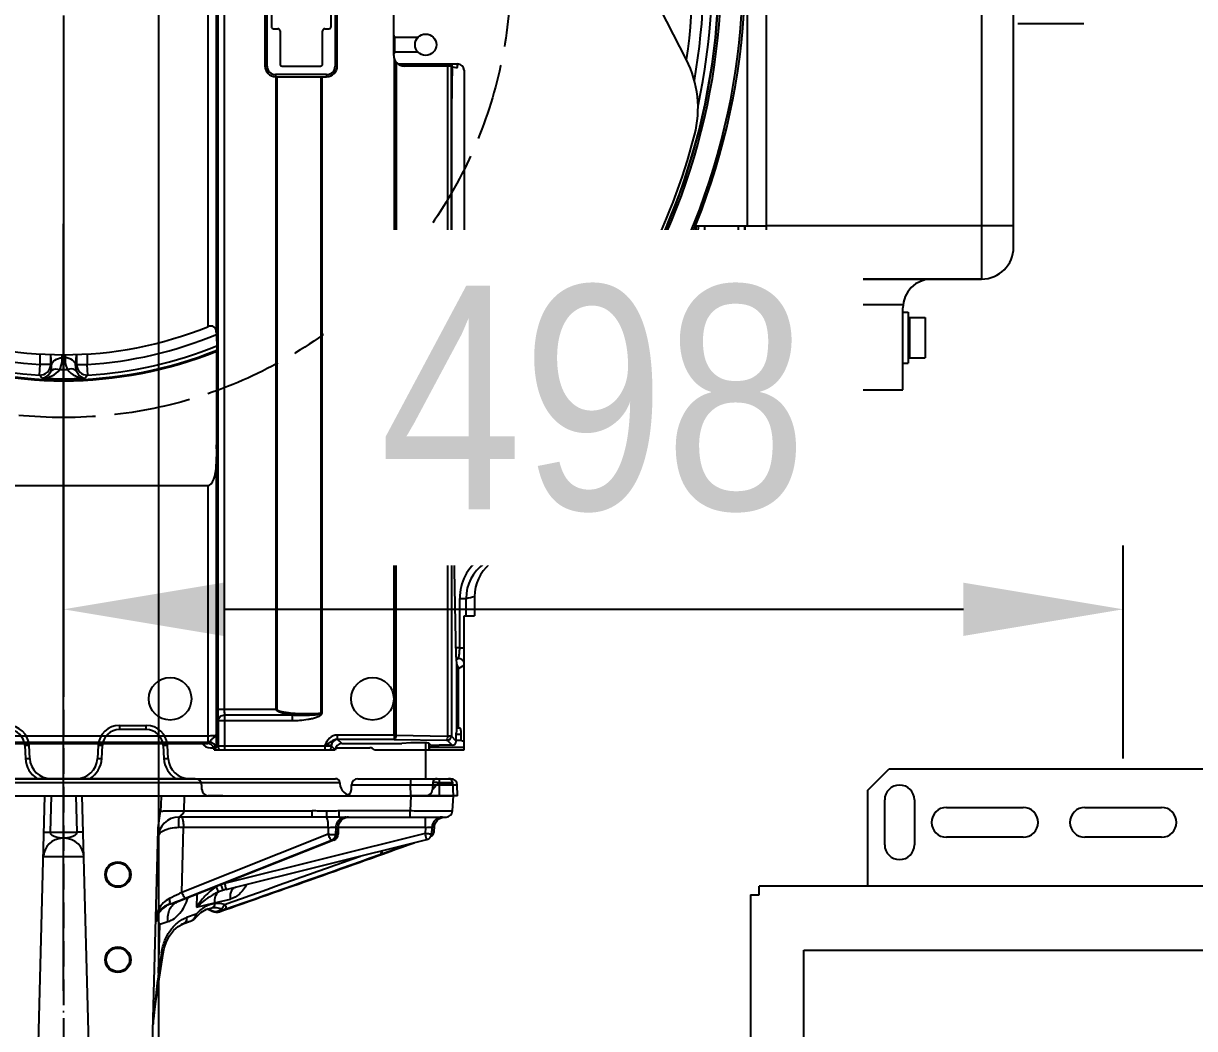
# Model space of a CAD drawing. Header units: millimetres. Extents: x 3615 to 23385, y 1892 to 17185.
# Drawn here: x 7366 to 7916, y 14217 to 14689 of the extents above; entities that cross this region are included whole.
import ezdxf

# ---------------------------------------------------------------- set-up
doc = ezdxf.new("R2010")
doc.units = ezdxf.units.MM
doc.header["$MEASUREMENT"] = 0
doc.linetypes.add('ACAD_ISO02W100', pattern=[15, 12, -3])
doc.linetypes.add('ACAD_ISO10W100', pattern=[18, 12, -3, 0, -3])
for name, color, linetype in [('Centerline', 1, 'ACAD_ISO10W100'), ('CONT_25', 1, 'Continuous'), ('CONT_35', 2, 'Continuous'), ('CONT_50', 5, 'Continuous'), ('DASH_25', 1, 'ACAD_ISO02W100'), ('DASHD_25', 1, 'ACAD_ISO10W100'), ('DIM_35', 7, 'Continuous'), ('Machinery', 94, 'Continuous')]:
    doc.layers.add(name, color=color, linetype=linetype)
doc.styles.add('ARIAL-N', font='ARIALN.TTF')
doc.dimstyles.new('KONE_30', dxfattribs={"dimscale": 30, "dimtxt": 3.5, "dimasz": 2.5, "dimexe": 1, "dimexo": 1, "dimgap": 1.5, "dimtad": 1, "dimdec": 0, "dimzin": 0, "dimdsep": 46, "dimtxsty": 'ARIAL-N', "dimcen": 0, "dimclrd": 256, "dimclre": 256, "dimclrt": 256, "dimadec": 1, "dimazin": 3, "dimtfac": 1, "dimtdec": 0, "dimtmove": 0, "dimatfit": 0, "dimfxl": 1, "dimtfill": 1, "dimtolj": 1, "dimtzin": 0, "dimarcsym": 0})

# ---------------------------------------------------------------- blocks, each defined once
blk = doc.blocks.new('M004650412_PL1_TopShaft')
at = {"layer": 'DASHD_25', "ltscale": 30}
blk.add_line((0, 0), (0, 6675), dxfattribs=at)
blk = doc.blocks.new('KONE-MAC-NMX11_51013591-SIDE')
at = {"layer": 'Centerline'}
blk.add_line((0, 449.29), (0, -595.14), dxfattribs=at)
at = {"layer": 'DASH_25', "ltscale": 3}
blk.add_circle((0, 0), 210, dxfattribs=at)
at = {"layer": 'Machinery'}
for p, q in [((67.7, 167.35), (67.7, -167.35)), ((71.7, 169.73), (71.7, -169.65)), ((330, -145), (330, 145)), ((431, 145), (431, -145)), ((446, -130), (446, 136.22)), ((321, 120), (321, -120)), ((72.43, 65.45), (72.43, -347)), ((75.42, 65.45), (75.42, -347)), ((292.41, -42.04), (240.89, 59.08)), ((95.5, -45), (95.5, 45)), ((94.5, 32.27), (94.5, -45)), ((97.6, 26.5), (97.6, -26.5)), ((155, -40), (155, 19.97)), ((125.6, -26.5), (125.6, 9.27)), ((127.5, 10.46), (127.5, -45)), ((128.5, -45), (128.5, -7.02)), ((448, -25), (479, -25)), ((98.6, -27.5), (100.6, -27.5)), ((101.6, -28.5), (101.6, -44)), ((121.6, -44), (121.6, -28.5)), ((122.6, -27.5), (124.6, -27.5)), ((155.5, -38.63), (155.5, -31.37)), ((156, -31.5), (166.43, -31.5)), ((155.39, -43.16), (155.39, -41.95)), ((156.12, -43.16), (155.96, -359.06)), ((166.43, -38.5), (156, -38.5)), ((95.5, -45), (94.5, -45)), ((123.5, -49), (99.5, -49)), ((99.5, -49), (99.5, -50)), ((102.6, -45), (120.6, -45)), ((123.5, -49), (123.5, -50)), ((127.5, -45), (128.5, -45)), ((158, -44), (185, -44)), ((182.1, -44.5), (160, -44.5)), ((160, -44.5), (160, -45)), ((180.25, -45), (160, -45)), ((182.01, -45), (180.25, -45)), ((180.25, -45), (180.31, -359.48)), ((182.01, -45), (182.08, -45)), ((182.01, -45), (182.04, -359.5)), ((182.1, -44), (182.1, -44.5)), ((182.38, -45.28), (182.8, -45.38)), ((182.39, -45), (182.39, -44)), ((182.8, -45.38), (184.78, -45.87)), ((188, -47), (188, -130)), ((99.86, -50), (99.5, -50)), ((99.86, -50), (121.21, -50)), ((99.86, -347), (99.86, -50)), ((100.14, -50), (100.14, -347.22)), ((120.79, -50), (120.79, -348.92)), ((121.21, -50), (123.5, -50)), ((121.21, -50), (121.21, -348.91)), ((182.34, -219.08), (182.34, -60.17)), ((296.65, -120), (330, -120)), ((316.86, -128), (316.86, -120)), ((319.86, -128), (319.86, -120)), ((320, -150.01), (320, -120)), ((446, -120), (330, -120)), ((446, -130), (446, -120)), ((300.23, -128), (297.27, -127.53)), ((300.23, -128), (319.86, -128)), ((297.65, -137.1), (300.56, -137.85)), ((299.04, -132.99), (316.47, -132.99)), ((300.56, -134.85), (312.71, -134.85)), ((300.56, -137.85), (300.56, -134.85)), ((312.71, -152.3), (312.71, -134.85)), ((314.71, -134.75), (316.47, -132.99)), ((317.71, -137.75), (319.46, -135.99)), ((300.55, -137.85), (312.71, -137.85)), ((317.71, -152.3), (317.71, -137.75)), ((431, -145), (330, -145)), ((330, -145), (431, -145)), ((364, -154), (364, -145)), ((208, -150), (254.95, -150)), ((312.71, -152.3), (317.71, -152.3)), ((320, -150.01), (317.71, -152.3)), ((364, -153.5), (374, -153.5)), ((374, -197), (374, -153.5)), ((284.6, -160.52), (278.67, -157.18)), ((324.99, -155), (322.7, -157.29)), ((356.9, -157.29), (322.7, -157.29)), ((322.7, -162.29), (322.7, -157.29)), ((324.99, -155), (357, -155)), ((356.9, -157.29), (357, -157.28)), ((357, -156), (357, -155)), ((357, -156), (359, -156)), ((357, -199), (357, -156)), ((363, -155), (359, -155)), ((359, -155), (359, -196)), ((374, -157), (394.08, -157)), ((394, -197), (394, -158.5)), ((288.08, -161.06), (284.59, -160.52)), ((288.08, -161.05), (290.7, -162.52)), ((355.18, -162.29), (322.7, -162.29)), ((355.18, -162.29), (355.18, -194.61)), ((394, -160.5), (396.5, -160.5)), ((396.5, -160.5), (396.5, -184.5)), ((396.5, -163), (404.5, -163)), ((397.1, -163), (397.1, -182)), ((404.5, -163), (404.5, -182)), ((71.73, -170.33), (71.7, -169.65)), ((-11.06, -185.07), (-11.06, -180.14)), ((-6.06, -185.07), (-6.06, -180.39)), ((-5.66, -185.5), (-5.93, -180.39)), ((-0.66, -181.96), (-0.74, -180.56)), ((0.74, -180.56), (0.66, -181.96)), ((5.93, -180.39), (5.66, -185.5)), ((6.06, -180.39), (6.06, -185.07)), ((11.06, -180.14), (11.06, -185.07)), ((71.89, -219.08), (71.89, -178.04)), ((-11.35, -190.05), (-11.06, -185.07)), ((-6.06, -185.07), (-11.06, -185.07)), ((-5.66, -185.5), (-6.06, -185.07)), ((6.06, -185.07), (5.66, -185.5)), ((6.06, -185.07), (11.06, -185.07)), ((11.35, -190.05), (11.06, -185.07)), ((394, -184.5), (396.5, -184.5)), ((396.5, -182), (404.5, -182)), ((288.54, -194.61), (355.18, -194.61)), ((288.54, -194.61), (288.54, -197.61)), ((288.54, -197.61), (356.21, -197.61)), ((356.21, -197.61), (357, -197.72)), ((357, -196), (359, -196)), ((359, -195.5), (374, -195.5)), ((374, -197), (394, -197)), ((357, -200), (288.73, -200)), ((357, -200), (357, -199)), ((270.19, -203.76), (272.58, -205.57)), ((71.84, -224.73), (71.7, -231.83)), ((184.32, -322.39), (182.39, -224.73)), ((71.7, -231.83), (71.7, -358.98)), ((-67.7, -241.87), (67.7, -241.87)), ((67.7, -241.87), (67.7, -362.32)), ((195.68, -276.1), (197.42, -278.54)), ((198.78, -278.26), (197.42, -278.54)), ((201.27, -277.74), (201.07, -277.89)), ((185.96, -294.87), (188.95, -294.87)), ((185.96, -318.05), (185.96, -294.87)), ((188.95, -303), (188.95, -294.87)), ((192.98, -293.95), (192.98, -303)), ((188, -303), (192.98, -303)), ((188, -366), (188, -303)), ((185.96, -318.05), (184.24, -318.05)), ((185.96, -318.05), (188, -318.05)), ((185.29, -323.05), (184.32, -323.05)), ((184.36, -323.6), (185.29, -323.05)), ((184.64, -326.31), (184.6, -326.26)), ((184.64, -355.13), (184.64, -326.31)), ((185.35, -327.78), (188, -326.21)), ((185.35, -355.57), (185.35, -327.78)), ((99.86, -347), (72.43, -347)), ((75.58, -349.6), (107.29, -349.6)), ((75.58, -349.6), (75.58, -364.1)), ((99.86, -347), (99.95, -347.12)), ((107.29, -349.6), (107.29, -352.2)), ((38.78, -356.4), (26.21, -356.4)), ((26.22, -354.5), (26.22, -356.4)), ((26.22, -354.5), (38.78, -354.5)), ((38.78, -356.4), (38.78, -354.5)), ((72.58, -352.2), (107.29, -352.2)), ((72.58, -352.2), (72.58, -364.1)), ((184.64, -355.13), (184.54, -355.17)), ((184.54, -355.57), (185.35, -355.57)), ((185.35, -355.57), (186.11, -355.72)), ((-67.7, -359.31), (67.7, -359.33)), ((-67.7, -362.3), (67.7, -362.32)), ((68.36, -362.32), (67.68, -363)), ((155.18, -359.06), (128.52, -359.05)), ((128.52, -361.05), (128.52, -359.05)), ((155.26, -361.05), (128.52, -361.05)), ((130.55, -363), (128.65, -361.1)), ((155.18, -359.06), (155.18, -361.05)), ((155.26, -361.05), (179.7, -361.47)), ((155.96, -359.06), (180.31, -359.48)), ((162.96, -362.72), (158.74, -362.94)), ((170, -379.5), (170, -362.72)), ((172.25, -363.64), (171.5, -362.89)), ((171.55, -362.89), (171.55, -366)), ((182.38, -363.84), (180.04, -361.5)), ((184.38, -361.84), (182.04, -359.5)), ((184.38, -361.84), (184.38, -358.17)), ((186.56, -358.81), (186.56, -361.65)), ((188, -362.22), (186.56, -361.65)), ((-67.66, -363), (67.68, -363)), ((-18.23, -363.98), (-17.91, -370.02)), ((-15.92, -370.02), (-16.23, -363.98)), ((16.23, -363.98), (15.92, -370.02)), ((17.91, -370.02), (18.23, -363.98)), ((46.77, -363.98), (47.09, -370.02)), ((49.08, -370.02), (48.77, -363.98)), ((69.04, -365), (70.5, -365)), ((71.35, -365.32), (70.67, -366)), ((70.67, -366), (127.55, -366)), ((71.35, -365.33), (72.58, -364.1)), ((72.58, -364.1), (125.65, -364.1)), ((75.58, -364.1), (75.58, -366)), ((122.65, -363.8), (122.65, -364.1)), ((122.65, -364.1), (122.65, -366)), ((125.65, -364.1), (127.55, -366)), ((127.72, -365), (143.77, -365)), ((130.55, -363), (155.92, -363)), ((146.03, -366), (188, -366)), ((171.65, -364.9), (172.82, -363.74)), ((188, -364.9), (171.65, -364.9)), ((182.38, -363.84), (176.25, -363.84)), ((129.68, -381.4), (-130, -381.4)), ((-128, -379.5), (127.68, -379.5)), ((61.82, -379.5), (-61.82, -379.5)), ((64.9, -384.6), (64.82, -382.4)), ((129.68, -381.4), (129.7, -381.81)), ((135.1, -384.6), (135.18, -382.4)), ((135.18, -382.4), (162.83, -382.4)), ((138.18, -379.5), (181.82, -379.5)), ((162.83, -379.5), (162.83, -382.4)), ((163.01, -387.5), (162.83, -382.4)), ((173.32, -381.4), (173.15, -384.66)), ((175.32, -379.5), (180.68, -379.5)), ((176.29, -381.81), (176.32, -381.4)), ((176.29, -381.81), (182.7, -381.81)), ((176.29, -381.81), (176.29, -387.5)), ((176.32, -379.5), (176.32, -381.4)), ((182.68, -381.4), (176.32, -381.4)), ((183, -387.5), (182.68, -381.4)), ((185, -387.5), (184.82, -382.4)), ((-183, -387.5), (183, -387.5)), ((-13.24, -559.58), (-8.74, -387.5)), ((-6.19, -404.66), (-5.74, -387.5)), ((5.74, -387.5), (6.19, -404.66)), ((13.24, -559.58), (8.74, -387.5)), ((56.56, -394.66), (56.75, -387.5)), ((74.72, -387.5), (67.9, -387.5)), ((74.72, -387.5), (163.01, -387.5)), ((163.03, -387.5), (162.65, -394.66)), ((185, -387.5), (163.01, -387.5)), ((182.62, -394.66), (183, -387.5)), ((56.56, -394.66), (116.65, -394.66)), ((116.65, -397.5), (116.65, -394.66)), ((162.65, -394.66), (129.42, -394.66)), ((129.42, -397.5), (129.42, -394.66)), ((162.65, -397.5), (162.65, -394.66)), ((116.65, -397.5), (54.24, -397.5)), ((129.42, -397.5), (179.63, -397.5)), ((132.57, -397.69), (133.79, -397.52)), ((169.87, -402.37), (169.87, -397.5)), ((174.91, -398.5), (175, -398.5)), ((175, -398.5), (175, -398.41)), ((177.73, -397.69), (179.09, -397.5)), ((-6.19, -404.66), (6.19, -404.66)), ((40.43, -552.76), (44.34, -403.7)), ((55.48, -432.89), (56.28, -402.37)), ((124.2, -405.61), (55.48, -432.89)), ((124.27, -402.37), (56.28, -402.37)), ((169.8, -405.28), (75.54, -428.64)), ((124.27, -402.37), (124.2, -405.61)), ((127.79, -402.37), (127.72, -405.61)), ((127.72, -405.61), (128.78, -405.61)), ((128.88, -402.37), (127.79, -402.37)), ((128.78, -405.61), (128.88, -402.37)), ((128.78, -405.61), (128.84, -405.62)), ((128.94, -402.35), (128.84, -405.62)), ((128.88, -402.37), (128.94, -402.35)), ((169.87, -402.37), (128.94, -402.37)), ((169.87, -402.37), (169.8, -405.28)), ((172.87, -402.37), (172.8, -405.28)), ((174.03, -403.98), (174.09, -402.32)), ((0.49, -407.5), (-0.5, -407.5)), ((126.94, -408.32), (53.58, -437.33)), ((57.12, -435.61), (125.84, -408.33)), ((76.26, -431.48), (170.52, -408.11)), ((126.91, -408.33), (125.84, -408.33)), ((126.94, -408.32), (126.91, -408.33)), ((9.49, -416.26), (-9.49, -416.26)), ((62.5, -433.8), (62.43, -439.81)), ((52.99, -437.55), (49.63, -438.55)), ((49.63, -438.55), (49.63, -438.42)), ((53.58, -437.33), (52.99, -437.55)), ((53.58, -437.33), (52.99, -437.55)), ((62.43, -439.81), (70.91, -437.71)), ((70.91, -437.8), (78.33, -435.98)), ((70.91, -437.8), (70.91, -438.12)), ((62.24, -443.17), (57.7, -444.74)), ((62.24, -444.43), (62.24, -444.43)), ((69.18, -441.37), (69.17, -441.37)), ((69.59, -441.47), (69.18, -441.37)), ((70.78, -440), (70.79, -440)), ((72.51, -441.62), (71.43, -442.01)), ((73.64, -441.21), (72.51, -441.62)), ((72.71, -442.07), (72.67, -442.08)), ((72.67, -442.08), (72.67, -442.08)), ((74.67, -440.83), (73.64, -441.21)), ((43.3, -446.68), (43.37, -446)), ((44.54, -470.74), (45.14, -447.76)), ((45.14, -447.76), (49, -446.61)), ((55.84, -447.83), (55.2, -448.07)), ((55.65, -447.82), (55.38, -447.93)), ((55.81, -447.73), (55.82, -447.72)), ((55.82, -447.72), (56.48, -447.47)), ((56.48, -447.47), (59.88, -446.29)), ((46, -461.2), (44.54, -470.74)), ((44.55, -475.65), (46.7, -461.58)), ((43.87, -480.35), (44.55, -475.65)), ((43.35, -484.05), (43.87, -480.35)), ((42.45, -491), (42.69, -489.07)), ((42.69, -489.07), (43.01, -486.61)), ((43.01, -486.61), (43.35, -484.05)), ((41.96, -495.32), (42.01, -494.77)), ((42.01, -494.77), (42.11, -493.89)), ((42.11, -493.89), (42.26, -492.58)), ((42.26, -492.58), (42.45, -491))]:
    blk.add_line(p, q, dxfattribs=at)
for points in [[(100.14, -347.22), (100.1, -347.2), (100.06, -347.19), (100.03, -347.18), (100, -347.16), (99.98, -347.14), (99.95, -347.12)], [(128.94, -402.35), (129.03, -401.54), (129.48, -400.24), (130.26, -399.11), (131.32, -398.24), (132.57, -397.69)], [(174.09, -402.32), (174.19, -401.52), (174.64, -400.22), (175.42, -399.1), (176.48, -398.24), (177.73, -397.69)], [(70.91, -437.71), (70.91, -437.74), (70.91, -437.77), (70.91, -437.8)], [(43.37, -446), (43.97, -444.06), (44.8, -442.53), (44.93, -442.35)], [(59.9, -446.29), (60.54, -445.96), (61.1, -445.56), (61.62, -445.08), (62.1, -444.58), (62.24, -444.43)], [(62.24, -444.43), (64.36, -442.38), (67.14, -440.73), (69.67, -440.06)], [(67.43, -440.65), (67.7, -440.73), (69.18, -441.37)], [(69.17, -441.37), (69.82, -441.68), (70.69, -442.01), (71.49, -442.19), (72.12, -442.2), (72.67, -442.08)], [(69.66, -440.06), (69.9, -440.04), (70.62, -440), (70.78, -440)], [(46.7, -461.58), (47.22, -459.07), (48.27, -456), (49.75, -453.19), (51.63, -450.75), (53.85, -448.81), (55.8, -447.73)]]:
    blk.add_lwpolyline(points, dxfattribs=at)
for centre, radius in [((170, -35), 5), ((50, -342), 10), ((145, -342), 10), ((25.5, -424.5), 6), ((25.5, -424.5), 5.5), ((25.5, -464.5), 6), ((25.5, -464.5), 5.5)]:
    blk.add_circle(centre, radius, dxfattribs=at)
for centre, radius, start, end in [((0, 0), 319, 305.0365, 23.4283), ((0, 0), 320, 304.918, 23.5773), ((0, 0), 307.79, 306.4558, 22.9414), ((0, 0), 307.62, 306.4781, 22.9375), ((0, 0), 308.79, 306.3242, 22.9657), ((0, 0), 295.51, 351.8181, 23.5242), ((0, 0), 300.64, 350.0785, 22.7599), ((0, 0), 304.63, 347.9368, 22.8547), ((98.6, -26.5), 1, 180, 270), ((124.6, -26.5), 1, 270, 0), ((100.6, -28.5), 1, 0, 90), ((122.6, -28.5), 1, 90, 180), ((156, -30.5), 1, 180, 270), ((156, -39.5), 1, 90, 180), ((160, -40), 5, 180, 270), ((158, -41), 3, 241.6186, 270), ((247.86, -64.74), 50, 345.3613, 27), ((99.5, -45), 5, 180, 270), ((99.5, -45), 4, 180, 270), ((102.6, -44), 1, 180, 270), ((120.6, -44), 1, 270, 0), ((123.5, -45), 5, 270, 0), ((123.5, -45), 4, 270, 0), ((160, -40), 4.5, 242.9728, 270), ((2890.09, -61.04), 2707.76, 179.66067, 179.98164), ((0, 0), 190.39, 346.0577, 346.6217), ((185, -47), 3, 0, 90), ((0, 0), 306.18, 332.9827, 345.3613), ((197.62, -111.46), 99.86, 330.5744, 355.074), ((198.63, -111.73), 99.89, 350.9022, 355.183), ((198.62, -111.73), 102.9, 350.9019, 355.3901), ((208, -130), 20, 180, 270), ((431, -130), 15, 270, 0), ((200.53, -112.17), 100.28, 330.8214, 345.6005), ((299.05, -136), 3, 90.1358, 166.2907), ((14.13, -373.59), 369.21, 39.8313, 40.1994), ((20.28, -362.05), 360.79, 39.0289, 39.4094), ((314.7, -137.76), 3, 0.1715, 89.8285), ((316.46, -136), 3, 0.1715, 89.8285), ((254.95, -130), 20, 270, 332.9827), ((200.5, -112.17), 103.29, 330.8294, 345.6062), ((0, 0), 304.63, 306.8717, 331.4401), ((407.5, -158.5), 13.5, 90, 180), ((0, 0), 295.51, 308.1619, 329.4904), ((0, 0), 300.64, 307.421, 330.2779), ((322.7, -152.3), 9.98, 179.976, 270.024), ((324.99, -150.01), 4.99, 179.9675, 270.0325), ((363, -154), 1, 270, 360), ((0, 0), 326.74, 304.1297, 330.575), ((0, 0), 330.04, 303.7574, 330.792), ((0, 0), 333.04, 303.4295, 330.7922), ((0, 0), 180.52, 247.9728, 292.0272), ((0, 0), 185.4, 247.2266, 266.5815), ((0, 0), 185.4, 273.4185, 292.7775), ((0, 0), 192.29, 248.0111, 291.9889), ((0, 0), 192.76, 248.0908, 291.9092), ((0, 0), 190.39, 247.8148, 266.5815), ((0, 0), 190.39, 273.4185, 292.1904), ((-11.07, -185.05), 5.01, 266.7859, 359.7955), ((11.07, -185.05), 5.01, 180.2045, 273.2141), ((370.75, 179.59), 531.64, 224.0502, 224.2668), ((0, -9.17), 182.6, 266.8755, 273.1245), ((0, -19.76), 167.63, 269.3883, 270.6126), ((-370.76, 179.59), 531.64, 315.7333, 315.9499), ((288.54, -217.6), 22.98, 90.0083, 142.9921), ((288.54, -217.59), 19.98, 90.0088, 143.0079), ((-227.98, -239.17), 518.19, 4.335, 4.6004), ((288.73, -219.98), 19.98, 90.0084, 142.6885), ((0, 0), 338.41, 305.3273, 322.9786), ((0, 0), 341.41, 305.3273, 322.9786), ((0, 0), 343, 305.9295, 322.6969), ((-213.58, -258.56), 489.04, 5.9492, 6.2215), ((208.98, -294.89), 23.02, 125.2771, 179.9535), ((208.97, -294.9), 20.03, 125.2372, 179.9229), ((213, -293.96), 20.01, 131.0358, 179.9615), ((131.3, 49.08), 334.23, 281.6475, 282.0836), ((213.01, -293.95), 20.01, 126.6337, 131.0953), ((111.72, 51.53), 354.91, 282.5672, 283.2356), ((185.27, -326.05), 3, 24.6925, 89.66), ((-26.22, -364.5), 10, 3, 90), ((-26.22, -364.4), 8, 2.9717, 89.9706), ((26.22, -364.5), 10, 90, 177), ((26.22, -364.4), 8, 90.0291, 177.0287), ((38.78, -364.5), 10, 3, 90), ((38.78, -364.4), 8, 2.9717, 89.9706), ((183.7, -657.25), 301.54, 89.5421, 89.8579), ((67.72, -230.13), 132.19, 269.9912, 270.2744), ((68.35, -365.33), 3.01, 0.1893, 89.8046), ((128.65, -364.11), 3.01, 90.1816, 179.8815), ((155.07, -587.05), 227.99, 89.7775, 89.9715), ((180.03, -359.49), 2, 270.1814, 359.8867), ((-5.94, -369.4), 11.99, 182.9506, 237.8838), ((-5.93, -369.5), 10, 183, 270), ((5.93, -369.5), 10, 270, 357), ((5.94, -369.4), 11.99, 302.1166, 357.049), ((59.06, -369.4), 11.99, 182.9506, 237.8838), ((59.07, -369.5), 10, 183, 270), ((61.82, -382.5), 3, 2, 90), ((67.9, -384.5), 3, 182, 270), ((127.68, -381.5), 2, 3, 90), ((135.69, -381.5), 6, 183, 270), ((132.1, -384.5), 3, 270, 358), ((138.18, -382.5), 3, 90, 178), ((170.15, -384.5), 3, 270, 357), ((175.32, -381.5), 2, 90, 177), ((180.68, -381.5), 2, 3, 90), ((181.82, -382.5), 3, 2, 90), ((3416.45, -556.56), 3374.84, 177.12862, 177.25192), ((116.69, -608.68), 214.02, 88.1585, 90.0104), ((179.63, -394.5), 3, 270, 357), ((54.24, -407.5), 10, 90, 178.5), ((116.69, -730.47), 332.97, 88.8327, 90.0066), ((133.78, -402.3), 4.79, 105.1282, 108.6204), ((133.79, -402.34), 4.84, 90.0524, 105.1304), ((177.87, -402.5), 5, 90, 178.5), ((46.36, -1016.08), 613.79, 89.07406, 89.27587), ((125.84, -405.53), 3, 291.5738, 358.2408), ((125.72, -405.53), 3.07, 342.0586, 358.486), ((133.98, -402.5), 5.1, 169.2777, 178.495), ((169.8, -405.2), 3, 283.921, 358.5), ((171.02, -403.86), 3.02, 299.4863, 311.1835), ((171.03, -403.87), 3, 311.2503, 357.9423), ((-0.5, -416.5), 9, 90, 178.5), ((0.49, -416.5), 9, 1.5, 90), ((-5397.89, 15180.79), 16552.98, 289.298389, 289.63592), ((-5811.99, 16352.44), 17795.66, 289.310175, 289.623975), ((-5394.72, 15093.24), 16466.87, 289.402067, 289.637715), ((-5581.53, 15694.63), 17098.43, 289.3213, 289.579826), ((83.55, -450.87), 23.8, 118.7654, 120.1776), ((81.22, -451.49), 20.62, 103.9089, 107.9729), ((53.15, -447.93), 9.97, 120.0868, 171.9868), ((53.56, -448.11), 10.33, 112.3779, 121.5456), ((-16.86, -250.18), 199.63, 289.4539, 290.6231), ((-22.87, -234.11), 216.8, 290.6146, 290.9066), ((-22.9, -234), 216.9, 290.9035, 291.6481), ((51.34, -442.38), 8.06, 197.222, 198.406), ((63.3, -453.68), 13.73, 64.7239, 71.9773), ((63.1, -454.13), 14.23, 64.5615, 64.7629), ((63.03, -454.26), 14.37, 62.8697, 64.5591), ((73.13, -434.57), 7.75, 242.8495, 247.3799), ((53.19, -447.93), 10.01, 172.0107, 172.8268), ((54.39, -441.18), 11.34, 203.6771, 206.0602), ((-22.52, -259.63), 203.78, 292.5544, 292.8083)]:
    blk.add_arc(centre, radius, start, end, dxfattribs=at)
for centre, major_axis, ratio, start_param, end_param in [((182.08, -44.5), (0, 0.5), 0.052408, -3.141593, -1.570796), ((357, -162.29), (0, 5), 0.36397, 0.05236, 1.570796), ((356.27, -194.61), (0, 3), 0.36397, -4.712389, -3.193953), ((71.05, -219.08), (0, 16), 0.052408, -1.931714, -1.570796), ((183.18, -219.08), (0, 16), 0.052408, -4.712389, -4.351471), ((67.7, -231.27), (0, 10.6), 0.377451, -3.141593, -1.623156), ((184.62, -320.27), (0, 6), 0.052408, -4.351471, -3.193953), ((182.34, -327.79), (2.59, 1.54), 0.994779, -0.533881, 0.245999), ((184.54, -358.17), (0, 3), 0.052408, 0.017456, 1.570799), ((166.51, -362.9), (5, 0), 0.052408, 0.052367, 2.358719), ((182.38, -361.84), (-1.42, 1.42), 0.997264, -3.925689, -2.3575), ((183.58, -361.66), (3, 0), 0.034921, 0.087965, 1.298209), ((69.05, -359.99), (-3.55, -3.55), 0.997265, 6.142407, 7.067214), ((130.55, -366), (-2.07, 2.18), 0.997393, -0.758813, 0.810613), ((143.74, -368), (2.92, 0.87), 0.983499, 0.436861, 1.277317), ((155.91, -362.79), (4, 0), 0.052408, -1.568271, -0.782873), ((171.66, -367.9), (0, 3), 0.034921, 0.034907, 0.886206), ((176.25, -363.63), (4, 0), 0.052408, -3.089226, -1.570789)]:
    blk.add_ellipse(centre, major_axis=major_axis, ratio=ratio, start_param=start_param, end_param=end_param, dxfattribs=at)
for points in [[(155.18, -359.06), (155.25, -253.76), (155.32, -148.46), (155.39, -43.16)], [(-6.07, -188.36), (-5.69, -187.48), (-5.56, -186.46), (-5.66, -185.5)], [(5.66, -185.5), (5.56, -186.46), (5.69, -187.48), (6.07, -188.36)], [(185.29, -323.05), (185.4, -323), (185.45, -322.86), (185.5, -322.74)], [(107.29, -349.6), (105.92, -349.44), (104.56, -349.23), (103.23, -348.89)], [(120.79, -348.92), (120.93, -348.92), (121.08, -348.86), (121.2, -348.92)], [(72.58, -364.1), (72.58, -364.77), (72.84, -365.48), (73.27, -366)], [(125.65, -364.1), (125.65, -364.77), (125.39, -365.48), (124.97, -366)], [(131.29, -398.2), (131.59, -398.02), (131.91, -397.87), (132.25, -397.75)], [(74.85, -431.88), (74.06, -432.14), (73.27, -432.44), (72.5, -432.77)], [(43.69, -444.93), (43.78, -445.2), (43.89, -445.47), (44.01, -445.74)], [(61.82, -444.25), (61.66, -444.57), (61.47, -444.89), (61.24, -445.18)], [(62.24, -443.17), (62.13, -443.54), (61.99, -443.9), (61.82, -444.25)], [(70.1, -439.91), (69.97, -439.99), (69.83, -440.04), (69.68, -440.06)], [(70.79, -440), (71.82, -440), (72.86, -440.14), (73.86, -440.4)], [(74.67, -440.83), (75.02, -440.92), (75.41, -440.9), (75.74, -440.78)]]:
    blk.add_open_spline(points, degree=3, dxfattribs=at)
for points, knots in [([(297.27, -127.53), (297.11, -128.49), (296.82, -130.28), (296.46, -132.39), (296.24, -133.78), (296.13, -134.51), (296.11, -134.97), (296.08, -135.23), (296.13, -135.29)], [0, 0, 0, 0, 0.373901, 0.692655, 0.816689, 0.910989, 0.972488, 1, 1, 1, 1]), ([(300.23, -128), (300.07, -128.61), (299.77, -129.75), (299.37, -131.24), (299.08, -132.28), (299.02, -132.77), (299, -132.97), (299.04, -132.99)], [0, 0, 0, 0, 0.366725, 0.68512, 0.908403, 0.971613, 1, 1, 1, 1]), ([(316.47, -132.99), (316.6, -132.91), (316.62, -132.28), (316.8, -131.32), (316.84, -129.76), (316.86, -128.62), (316.86, -128)], [0, 0, 0, 0, 0.094775, 0.31447, 0.630911, 1, 1, 1, 1]), ([(319.46, -135.99), (319.52, -135.94), (319.55, -135.67), (319.64, -135.19), (319.69, -134.43), (319.78, -133), (319.84, -130.83), (319.86, -128.99), (319.86, -128)], [0, 0, 0, 0, 0.029413, 0.092612, 0.188032, 0.312486, 0.629841, 1, 1, 1, 1]), ([(300.56, -134.85), (299.91, -134.85), (298.58, -135.3), (297.82, -136.48), (297.65, -137.1)], [0, 0, 0, 0, 0.499992, 1, 1, 1, 1]), ([(312.71, -134.85), (313.17, -134.85), (313.8, -134.87), (314.43, -134.78), (314.67, -134.8), (314.71, -134.75)], [0, 0, 0, 0, 0.687493, 0.907684, 1, 1, 1, 1]), ([(312.71, -137.85), (313.33, -137.85), (314.48, -137.83), (316, -137.84), (317.03, -137.76), (317.57, -137.8), (317.71, -137.75)], [0, 0, 0, 0, 0.370826, 0.688929, 0.909069, 1, 1, 1, 1]), ([(322.7, -157.29), (321.43, -157.3), (318.76, -156.24), (317.7, -153.58), (317.71, -152.3)], [0, 0, 0, 0, 0.500001, 1, 1, 1, 1]), ([(71.7, -169.65), (71.66, -168.86), (70.89, -166.87), (68.63, -166.97), (67.7, -167.35)], [0, 0, 0, 0, 0.44276, 1, 1, 1, 1]), ([(71.73, -170.33), (71.76, -170.88), (71.86, -173.45), (71.89, -176.03), (71.89, -178.04)], [0, 0, 0, 0, 0.215817, 1, 1, 1, 1]), ([(-5.66, -185.5), (-5.61, -184.53), (-4.1, -182.52), (-1.88, -181.99), (-0.66, -181.96)], [0, 0, 0, 0, 0.443197, 1, 1, 1, 1]), ([(-1.79, -187.38), (-1.57, -186.95), (-0.84, -185.24), (-0.59, -183.34), (-0.66, -181.96)], [0, 0, 0, 0, 0.257027, 1, 1, 1, 1]), ([(0.66, -181.96), (0.59, -183.34), (0.84, -185.24), (1.57, -186.95), (1.79, -187.38)], [0, 0, 0, 0, 0.742973, 1, 1, 1, 1]), ([(5.66, -185.5), (5.61, -184.53), (4.1, -182.52), (1.88, -181.99), (0.66, -181.96)], [0, 0, 0, 0, 0.443197, 1, 1, 1, 1]), ([(-9.95, -191.49), (-8.44, -191.48), (-5.28, -190.79), (-2.7, -188.72), (-1.79, -187.38)], [0, 0, 0, 0, 0.483999, 1, 1, 1, 1]), ([(-9.95, -191.49), (-9.58, -191.45), (-7.91, -191.03), (-6.6, -189.59), (-6.07, -188.36)], [0, 0, 0, 0, 0.217031, 1, 1, 1, 1]), ([(-6.07, -188.36), (-5.88, -188.1), (-4.71, -187.06), (-2.95, -187.09), (-1.79, -187.38)], [0, 0, 0, 0, 0.215485, 1, 1, 1, 1]), ([(6.07, -188.36), (5.88, -188.1), (4.71, -187.06), (2.95, -187.09), (1.79, -187.38)], [0, 0, 0, 0, 0.215468, 1, 1, 1, 1]), ([(1.79, -187.38), (2.7, -188.72), (5.28, -190.79), (8.44, -191.48), (9.95, -191.49)], [0, 0, 0, 0, 0.516001, 1, 1, 1, 1]), ([(6.07, -188.36), (6.28, -188.84), (7.14, -190.32), (8.77, -191.37), (9.95, -191.49)], [0, 0, 0, 0, 0.303894, 1, 1, 1, 1]), ([(185.5, -322.74), (185.72, -322.16), (185.88, -320.57), (185.96, -319.01), (185.96, -318.05)], [0, 0, 0, 0, 0.393516, 1, 1, 1, 1]), ([(72.43, -347), (72.43, -347.52), (72.44, -349.25), (72.47, -350.99), (72.58, -352.2)], [0, 0, 0, 0, 0.298812, 1, 1, 1, 1]), ([(72.58, -352.2), (72.6, -351.52), (73.36, -350.1), (74.83, -349.61), (75.58, -349.6)], [0, 0, 0, 0, 0.47572, 1, 1, 1, 1]), ([(75.42, -347), (75.42, -347.26), (75.44, -348.13), (75.47, -349), (75.58, -349.6)], [0, 0, 0, 0, 0.298639, 1, 1, 1, 1]), ([(103.23, -348.89), (102.6, -348.74), (101.67, -348.45), (100.54, -347.91), (100, -347.42), (99.95, -347.11)], [0, 0, 0, 0, 0.500408, 0.751179, 1, 1, 1, 1]), ([(103.35, -348.32), (102.79, -348.22), (101.94, -348.05), (100.87, -347.7), (100.31, -347.45), (100.14, -347.22)], [0, 0, 0, 0, 0.500463, 0.750854, 1, 1, 1, 1]), ([(120.79, -348.92), (117.88, -349.1), (112.06, -349.16), (106.22, -348.83), (103.35, -348.32)], [0, 0, 0, 0, 0.5001, 1, 1, 1, 1]), ([(107.29, -352.2), (108.52, -352.2), (110.97, -352.1), (114.03, -351.76), (116.45, -351.3), (118.23, -350.85), (119.7, -350.31), (120.73, -349.74), (121.22, -349.21), (121.21, -348.91)], [0, 0, 0, 0, 0.250335, 0.500651, 0.62583, 0.750991, 0.876053, 0.938539, 1, 1, 1, 1]), ([(107.29, -349.6), (108.42, -349.67), (110.68, -349.75), (113.51, -349.72), (115.77, -349.62), (117.18, -349.52), (118.31, -349.42), (119.14, -349.31), (119.87, -349.22), (120.37, -349.08), (120.75, -349.05), (120.79, -348.92)], [0, 0, 0, 0, 0.249982, 0.499955, 0.624946, 0.749936, 0.812434, 0.874913, 0.937478, 0.968852, 1, 1, 1, 1]), ([(186.11, -355.72), (186.22, -355.74), (186.26, -356.22), (186.39, -356.79), (186.47, -357.77), (186.53, -358.44), (186.56, -358.81)], [0, 0, 0, 0, 0.104182, 0.338096, 0.651284, 1, 1, 1, 1]), ([(67.7, -359.33), (68.2, -359.33), (69.11, -359.31), (70.36, -359.26), (71.13, -359.12), (71.63, -359.09), (71.7, -358.98)], [0, 0, 0, 0, 0.368701, 0.684823, 0.904448, 1, 1, 1, 1]), ([(71.7, -358.98), (71.65, -359.28), (71.06, -359.89), (70.22, -360.43), (69.47, -361.08), (68.99, -361.61), (68.66, -362.03), (68.46, -362.29), (68.36, -362.32)], [0, 0, 0, 0, 0.188633, 0.484546, 0.652781, 0.810368, 0.932478, 1, 1, 1, 1]), ([(71.7, -358.98), (71.68, -359.74), (71.66, -361.18), (71.6, -362.89), (71.53, -364.04), (71.49, -364.67), (71.42, -365.06), (71.4, -365.28), (71.35, -365.33)], [0, 0, 0, 0, 0.358729, 0.676729, 0.80477, 0.903823, 0.96958, 1, 1, 1, 1]), ([(128.52, -359.05), (127.21, -359.05), (124.49, -360.17), (123.19, -362.58), (122.65, -363.8)], [0, 0, 0, 0, 0.496691, 1, 1, 1, 1]), ([(128.52, -361.05), (127.96, -361.05), (126.86, -361.33), (125.53, -362.26), (124.17, -363.15), (123.15, -363.53), (122.65, -363.8)], [0, 0, 0, 0, 0.255616, 0.501518, 0.742629, 1, 1, 1, 1]), ([(128.65, -361.1), (128.63, -361.09), (128.59, -361.07), (128.55, -361.06), (128.52, -361.05)], [0, 0, 0, 0, 0.37195, 1, 1, 1, 1]), ([(155.96, -359.06), (155.95, -359.52), (155.88, -360.15), (155.59, -361.01), (155.34, -361.05)], [0, 0, 0, 0, 0.649366, 1, 1, 1, 1]), ([(180.31, -359.48), (180.31, -359.94), (180.24, -360.57), (179.94, -361.43), (179.7, -361.47)], [0, 0, 0, 0, 0.649381, 1, 1, 1, 1]), ([(179.7, -361.47), (179.74, -361.47), (179.85, -361.49), (179.99, -361.45), (180.04, -361.5)], [0, 0, 0, 0, 0.380908, 1, 1, 1, 1]), ([(182.04, -359.5), (181.87, -359.47), (181.29, -359.51), (180.72, -359.48), (180.31, -359.48)], [0, 0, 0, 0, 0.297741, 1, 1, 1, 1]), ([(186.56, -358.81), (186.35, -358.72), (185.6, -358.78), (184.88, -358.72), (184.38, -358.71)], [0, 0, 0, 0, 0.312711, 1, 1, 1, 1]), ([(-16.23, -363.98), (-16.23, -363.96), (-16.31, -363.96), (-16.4, -363.94), (-16.6, -363.94), (-16.95, -363.93), (-17.51, -363.94), (-17.98, -363.96), (-18.23, -363.98)], [0, 0, 0, 0, 0.02169, 0.079079, 0.171499, 0.295396, 0.618627, 1, 1, 1, 1]), ([(18.23, -363.98), (17.98, -363.96), (17.51, -363.94), (16.95, -363.93), (16.6, -363.94), (16.4, -363.94), (16.31, -363.96), (16.23, -363.96), (16.23, -363.98)], [0, 0, 0, 0, 0.381199, 0.70431, 0.828303, 0.920839, 0.978282, 1, 1, 1, 1]), ([(48.77, -363.98), (48.77, -363.96), (48.69, -363.96), (48.6, -363.94), (48.4, -363.94), (48.05, -363.93), (47.49, -363.94), (47.02, -363.96), (46.77, -363.98)], [0, 0, 0, 0, 0.02169, 0.079079, 0.171499, 0.295396, 0.618627, 1, 1, 1, 1]), ([(70.68, -366), (70.68, -365.23), (70.04, -363.64), (68.44, -363), (67.68, -363)], [0, 0, 0, 0, 0.500023, 1, 1, 1, 1]), ([(125.65, -364.1), (125.62, -364.02), (125.23, -363.96), (124.67, -363.86), (123.72, -363.81), (123.03, -363.8), (122.65, -363.8)], [0, 0, 0, 0, 0.091174, 0.309043, 0.627002, 1, 1, 1, 1]), ([(-17.91, -370.02), (-17.67, -370.01), (-17.2, -369.99), (-16.64, -369.98), (-16.27, -369.98), (-16.08, -369.99), (-15.99, -370), (-15.92, -370.01), (-15.92, -370.02)], [0, 0, 0, 0, 0.366773, 0.704423, 0.833625, 0.926739, 0.980785, 1, 1, 1, 1]), ([(15.92, -370.02), (15.92, -370.01), (15.98, -370), (16.08, -369.99), (16.27, -369.98), (16.64, -369.98), (17.2, -369.99), (17.67, -370.01), (17.91, -370.02)], [0, 0, 0, 0, 0.019215, 0.073261, 0.166375, 0.295577, 0.633227, 1, 1, 1, 1]), ([(47.09, -370.02), (47.33, -370.01), (47.8, -369.99), (48.36, -369.98), (48.73, -369.98), (48.92, -369.99), (49.01, -370), (49.08, -370.01), (49.08, -370.02)], [0, 0, 0, 0, 0.366773, 0.704423, 0.833625, 0.926739, 0.980785, 1, 1, 1, 1]), ([(162.83, -382.4), (164.26, -382.39), (167.07, -382.38), (171.14, -382.36), (174.89, -382.35), (178.18, -382.35), (180.57, -382.35), (182.16, -382.36), (183.08, -382.36), (183.81, -382.36), (184.28, -382.38), (184.57, -382.37), (184.69, -382.4), (184.82, -382.36), (184.82, -382.4)], [0, 0, 0, 0, 0.195082, 0.382671, 0.555557, 0.707091, 0.831446, 0.881888, 0.923844, 0.956897, 0.980745, 0.989136, 0.995147, 1, 1, 1, 1]), ([(176.29, -381.81), (176.11, -381.83), (175.73, -382), (175.25, -382.39), (174.77, -382.85), (174.31, -383.33), (173.89, -383.78), (173.57, -384.14), (173.37, -384.38), (173.25, -384.54), (173.21, -384.58), (173.15, -384.67), (173.15, -384.66)], [0, 0, 0, 0, 0.128877, 0.27721, 0.434197, 0.591073, 0.73962, 0.868751, 0.922081, 0.96437, 0.991999, 1, 1, 1, 1]), ([(176.32, -381.4), (175.93, -381.38), (175.38, -381.37), (174.67, -381.35), (174.22, -381.35), (173.86, -381.36), (173.57, -381.35), (173.44, -381.38), (173.32, -381.37), (173.32, -381.4)], [0, 0, 0, 0, 0.381999, 0.554507, 0.70572, 0.829949, 0.92236, 0.979557, 1, 1, 1, 1]), ([(44.34, -403.7), (44.38, -402.2), (44.83, -399.22), (45.42, -396.26), (45.49, -394.75)], [0, 0, 0, 0, 0.499968, 1, 1, 1, 1]), ([(45.49, -394.75), (46.11, -394.69), (47.65, -394.62), (51.34, -394.56), (54.41, -394.6), (56.56, -394.66)], [0, 0, 0, 0, 0.168997, 0.416005, 1, 1, 1, 1]), ([(54.24, -397.5), (54.2, -397.51), (54.39, -397.42), (54.45, -397.36), (54.68, -397.2), (54.95, -396.96), (55.33, -396.6), (55.72, -396.17), (56.2, -395.57), (56.51, -395.04), (56.56, -394.66)], [0, 0, 0, 0, 0.031945, 0.06832, 0.115202, 0.232992, 0.374763, 0.531334, 0.693775, 1, 1, 1, 1]), ([(123.47, -397.57), (123.48, -397.46), (123.51, -396.53), (123.54, -395.59), (123.57, -394.77)], [0, 0, 0, 0, 0.116542, 1, 1, 1, 1]), ([(129.42, -394.66), (128.43, -394.66), (126.48, -394.78), (124.53, -394.8), (123.57, -394.77)], [0, 0, 0, 0, 0.508267, 1, 1, 1, 1]), ([(182.62, -394.66), (182.62, -394.67), (182.57, -394.66), (182.52, -394.68), (182.39, -394.68), (182.14, -394.69), (181.7, -394.7), (181.04, -394.71), (180.21, -394.71), (179.2, -394.72), (178.04, -394.72), (176.2, -394.72), (173.61, -394.72), (170.2, -394.71), (166.5, -394.69), (163.95, -394.67), (162.65, -394.66)], [0, 0, 0, 0, 0.001274, 0.004916, 0.010942, 0.019341, 0.043197, 0.076248, 0.11819, 0.168631, 0.227072, 0.292969, 0.444497, 0.617355, 0.804956, 1, 1, 1, 1]), ([(54.11, -402.34), (54.11, -401.74), (54.12, -400.85), (54.13, -399.71), (54.15, -398.96), (54.17, -398.34), (54.19, -397.93), (54.2, -397.7), (54.21, -397.59), (54.23, -397.54), (54.23, -397.5), (54.24, -397.5)], [0, 0, 0, 0, 0.370628, 0.549234, 0.708183, 0.836742, 0.92916, 0.960602, 0.982451, 0.995302, 1, 1, 1, 1]), ([(55.32, -397.5), (55.49, -397.5), (55.82, -398.09), (56.03, -399.05), (56.23, -400.6), (56.27, -401.74), (56.28, -402.37)], [0, 0, 0, 0, 0.101379, 0.316933, 0.630466, 1, 1, 1, 1]), ([(129.42, -397.5), (128.44, -397.5), (126.46, -397.58), (124.47, -397.59), (123.47, -397.57)], [0, 0, 0, 0, 0.497197, 1, 1, 1, 1]), ([(124.27, -402.37), (124.27, -401.84), (124.23, -400.8), (124.08, -399.37), (123.86, -398.31), (123.63, -397.71), (123.47, -397.57)], [0, 0, 0, 0, 0.324536, 0.633932, 0.869684, 1, 1, 1, 1]), ([(129.9, -398.39), (129.24, -398.85), (128.19, -400.07), (127.8, -401.62), (127.79, -402.37)], [0, 0, 0, 0, 0.516431, 1, 1, 1, 1]), ([(128.97, -401.55), (129.1, -400.88), (129.64, -399.56), (130.68, -398.56), (131.29, -398.2)], [0, 0, 0, 0, 0.491909, 1, 1, 1, 1]), ([(132.69, -397.5), (132.46, -397.5), (131.47, -397.57), (130.51, -397.96), (129.9, -398.39)], [0, 0, 0, 0, 0.23634, 1, 1, 1, 1]), ([(-9.19, -404.74), (-9.19, -404.72), (-9.09, -404.7), (-8.95, -404.68), (-8.66, -404.66), (-8.28, -404.65), (-7.81, -404.64), (-7.11, -404.64), (-6.56, -404.65), (-6.19, -404.66)], [0, 0, 0, 0, 0.019219, 0.073277, 0.16642, 0.295659, 0.455024, 0.63336, 1, 1, 1, 1]), ([(-0.5, -407.5), (-0.85, -407.46), (-1.86, -407.33), (-3.87, -407), (-6.25, -405.86), (-6.19, -404.66)], [0, 0, 0, 0, 0.164566, 0.45383, 1, 1, 1, 1]), ([(6.19, -404.66), (6.25, -405.86), (3.87, -407), (1.86, -407.33), (0.85, -407.46), (0.49, -407.5)], [0, 0, 0, 0, 0.54617, 0.835434, 1, 1, 1, 1]), ([(9.19, -404.74), (9.19, -404.72), (9.09, -404.7), (8.95, -404.68), (8.66, -404.66), (8.28, -404.65), (7.81, -404.64), (7.1, -404.64), (6.56, -404.65), (6.19, -404.66)], [0, 0, 0, 0, 0.019219, 0.073277, 0.16642, 0.295659, 0.455024, 0.63336, 1, 1, 1, 1]), ([(44.24, -407.24), (44.26, -406.58), (44.73, -405.53), (45.85, -404.48), (47.54, -403.42), (50.35, -402.54), (52.8, -402.31), (54.11, -402.34)], [0, 0, 0, 0, 0.166271, 0.267295, 0.384406, 0.667858, 1, 1, 1, 1]), ([(124.2, -405.61), (124.95, -405.63), (125.98, -405.65), (127.15, -405.63), (127.57, -405.63), (127.72, -405.61)], [0, 0, 0, 0, 0.639408, 0.873681, 1, 1, 1, 1]), ([(125.84, -408.33), (125.72, -408.33), (125.43, -408.02), (125.06, -407.48), (124.62, -406.61), (124.34, -405.96), (124.2, -405.61)], [0, 0, 0, 0, 0.113443, 0.336428, 0.646088, 1, 1, 1, 1]), ([(124.27, -402.37), (124.66, -402.35), (125.41, -402.33), (126.43, -402.31), (127.21, -402.33), (127.64, -402.34), (127.79, -402.37)], [0, 0, 0, 0, 0.332836, 0.639834, 0.87302, 1, 1, 1, 1]), ([(127.72, -405.61), (127.7, -406.19), (127.33, -407.35), (126.37, -408.12), (125.84, -408.33)], [0, 0, 0, 0, 0.502403, 1, 1, 1, 1]), ([(126.91, -408.33), (127.31, -408.17), (128.05, -407.66), (128.5, -406.89), (128.63, -406.47)], [0, 0, 0, 0, 0.498084, 1, 1, 1, 1]), ([(169.8, -405.28), (170.18, -405.29), (170.73, -405.3), (171.44, -405.31), (171.89, -405.32), (172.25, -405.31), (172.55, -405.32), (172.68, -405.29), (172.79, -405.3), (172.8, -405.28)], [0, 0, 0, 0, 0.382361, 0.555041, 0.70639, 0.830694, 0.92309, 0.980122, 1, 1, 1, 1]), ([(170.52, -408.11), (170.5, -408.12), (170.51, -408.04), (170.48, -407.99), (170.45, -407.84), (170.38, -407.61), (170.29, -407.26), (170.19, -406.84), (170.02, -406.17), (169.89, -405.65), (169.8, -405.28)], [0, 0, 0, 0, 0.019146, 0.042821, 0.075687, 0.167581, 0.291445, 0.442563, 0.615398, 1, 1, 1, 1]), ([(169.87, -402.37), (170.26, -402.35), (170.81, -402.33), (171.52, -402.32), (171.97, -402.31), (172.33, -402.32), (172.62, -402.32), (172.75, -402.35), (172.87, -402.35), (172.87, -402.37)], [0, 0, 0, 0, 0.382109, 0.555098, 0.706499, 0.829876, 0.921646, 0.979021, 1, 1, 1, 1]), ([(174.03, -403.98), (174.03, -403.99), (173.99, -403.98), (173.95, -403.99), (173.84, -403.98), (173.64, -403.98), (173.3, -403.97), (173.02, -403.97), (172.85, -403.96)], [0, 0, 0, 0, 0.016974, 0.067084, 0.149614, 0.263663, 0.580066, 1, 1, 1, 1]), ([(172.89, -402.36), (172.99, -402.35), (173.32, -402.34), (173.64, -402.32), (173.86, -402.32)], [0, 0, 0, 0, 0.31156, 1, 1, 1, 1]), ([(173.86, -402.32), (173.92, -402.32), (173.96, -402.34), (174.1, -402.3), (174.09, -402.32)], [0, 0, 0, 0, 0.756097, 1, 1, 1, 1]), ([(148.49, -415.09), (149.65, -414.68), (154.32, -413.02), (159, -411.35), (162.51, -410.1)], [0, 0, 0, 0, 0.248421, 1, 1, 1, 1]), ([(149.39, -413.36), (149.36, -413.73), (149.37, -414.46), (148.79, -414.98), (148.49, -415.09)], [0, 0, 0, 0, 0.535921, 1, 1, 1, 1]), ([(148.49, -415.09), (148.61, -415.04), (149.15, -414.66), (149.27, -413.91), (149.27, -413.39)], [0, 0, 0, 0, 0.19383, 1, 1, 1, 1]), ([(75.54, -428.64), (75.63, -428.99), (75.76, -429.52), (75.92, -430.18), (76.03, -430.63), (76.13, -430.98), (76.18, -431.26), (76.25, -431.37), (76.25, -431.48), (76.26, -431.48)], [0, 0, 0, 0, 0.370437, 0.549298, 0.708586, 0.837434, 0.930003, 0.983211, 1, 1, 1, 1]), ([(55.48, -432.89), (55, -433.14), (53.09, -434.13), (51.16, -435.07), (49.7, -435.74)], [0, 0, 0, 0, 0.252632, 1, 1, 1, 1]), ([(55.48, -432.89), (55.61, -433.23), (55.89, -433.88), (56.34, -434.75), (56.71, -435.31), (57, -435.61), (57.12, -435.61)], [0, 0, 0, 0, 0.340612, 0.663502, 0.892901, 1, 1, 1, 1]), ([(71.58, -430.29), (69.64, -431.49), (66.28, -434.47), (63.58, -438), (62.43, -439.81)], [0, 0, 0, 0, 0.515889, 1, 1, 1, 1]), ([(72.5, -432.77), (71.5, -433.24), (69.15, -434.52), (65.76, -436.86), (63.49, -438.83), (62.43, -439.81)], [0, 0, 0, 0, 0.269259, 0.648773, 1, 1, 1, 1]), ([(72.5, -432.77), (71.88, -433.31), (70.95, -434.94), (70.82, -436.75), (70.91, -437.71)], [0, 0, 0, 0, 0.461775, 1, 1, 1, 1]), ([(71.58, -430.29), (71.82, -430.8), (72.14, -431.49), (72.42, -432.33), (72.5, -432.65), (72.5, -432.77)], [0, 0, 0, 0, 0.632716, 0.860165, 1, 1, 1, 1]), ([(74.85, -431.88), (74.74, -431.62), (74.46, -430.74), (74.14, -429.88), (73.93, -429.28)], [0, 0, 0, 0, 0.313894, 1, 1, 1, 1]), ([(78.33, -435.98), (78.25, -435.24), (78.26, -433.85), (78.82, -432.04), (79.79, -430.81), (80.6, -430.4), (80.98, -430.31)], [0, 0, 0, 0, 0.32735, 0.608426, 0.828134, 1, 1, 1, 1]), ([(85.83, -429.12), (85.1, -430.82), (83.04, -433.76), (79.91, -435.59), (78.33, -435.98)], [0, 0, 0, 0, 0.532499, 1, 1, 1, 1]), ([(49.7, -435.74), (48.62, -436.23), (46.71, -437.62), (44.09, -441.24), (43.27, -444.54), (43.21, -446.67)], [0, 0, 0, 0, 0.267232, 0.519681, 1, 1, 1, 1]), ([(49.63, -438.42), (47.74, -439.07), (44.56, -441.3), (43.29, -444.92), (43.22, -446.52)], [0, 0, 0, 0, 0.554452, 1, 1, 1, 1]), ([(48.15, -439.3), (47.84, -439.49), (46.62, -440.33), (45.57, -441.43), (44.93, -442.35)], [0, 0, 0, 0, 0.247476, 1, 1, 1, 1]), ([(49, -446.61), (48.89, -445.55), (48.91, -443.5), (49.73, -440.75), (51.14, -438.7), (52.38, -437.83), (52.99, -437.55)], [0, 0, 0, 0, 0.303337, 0.577088, 0.808205, 1, 1, 1, 1]), ([(49, -446.61), (51.17, -445.96), (54.17, -443.54), (56.92, -439.36), (57.99, -436.79), (58.42, -435.42)], [0, 0, 0, 0, 0.451394, 0.714619, 1, 1, 1, 1]), ([(49.63, -438.42), (49.75, -438.35), (49.93, -438.01), (50.01, -437.09), (49.86, -436.29), (49.7, -435.74)], [0, 0, 0, 0, 0.148172, 0.378819, 1, 1, 1, 1]), ([(70.91, -438.12), (69.31, -438.32), (66.01, -439.51), (63.42, -441.82), (62.24, -443.17)], [0, 0, 0, 0, 0.472411, 1, 1, 1, 1]), ([(70.91, -438.12), (70.92, -438.49), (70.82, -439.18), (70.37, -439.76), (70.1, -439.91)], [0, 0, 0, 0, 0.539978, 1, 1, 1, 1]), ([(75.5, -438.49), (75.12, -438.39), (73.62, -438.06), (72.05, -438.01), (70.91, -438.12)], [0, 0, 0, 0, 0.252627, 1, 1, 1, 1]), ([(73.86, -440.4), (74.25, -440.4), (75.09, -439.84), (75.42, -438.98), (75.5, -438.49)], [0, 0, 0, 0, 0.443229, 1, 1, 1, 1]), ([(75.5, -438.49), (75.68, -438.71), (75.98, -439.14), (76.24, -439.8), (76.21, -440.44), (75.91, -440.72), (75.74, -440.78)], [0, 0, 0, 0, 0.31992, 0.587265, 0.800878, 1, 1, 1, 1]), ([(46, -461.2), (46.29, -459.2), (47.32, -455.4), (50.01, -450.49), (53.48, -446.79), (56.3, -445.24), (57.7, -444.74)], [0, 0, 0, 0, 0.288034, 0.552038, 0.788074, 1, 1, 1, 1]), ([(57.7, -444.74), (57.78, -445.31), (57.71, -446.42), (56.92, -447.3), (56.48, -447.47)], [0, 0, 0, 0, 0.546421, 1, 1, 1, 1]), ([(61.24, -445.18), (61.15, -445.31), (60.77, -445.76), (60.28, -446.14), (59.88, -446.29)], [0, 0, 0, 0, 0.267693, 1, 1, 1, 1]), ([(62.24, -444.43), (62.37, -444.28), (62.49, -443.81), (62.34, -443.38), (62.24, -443.17)], [0, 0, 0, 0, 0.454596, 1, 1, 1, 1]), ([(71.43, -442.01), (71.37, -442.04), (71.18, -442.04), (70.74, -441.95), (70.39, -441.83), (70.15, -441.72)], [0, 0, 0, 0, 0.162539, 0.405469, 1, 1, 1, 1]), ([(71.43, -442.01), (71.53, -442.06), (71.94, -442.19), (72.4, -442.18), (72.71, -442.07)], [0, 0, 0, 0, 0.242071, 1, 1, 1, 1]), ([(72.71, -442.07), (72.99, -441.95), (74, -441.53), (75.01, -441.1), (75.74, -440.78)], [0, 0, 0, 0, 0.274133, 1, 1, 1, 1]), ([(73.86, -440.4), (73.99, -440.44), (74.21, -440.51), (74.47, -440.6), (74.62, -440.69), (74.69, -440.74), (74.72, -440.8), (74.68, -440.83), (74.67, -440.83)], [0, 0, 0, 0, 0.395544, 0.707503, 0.822167, 0.902693, 0.949843, 1, 1, 1, 1]), ([(44.2, -446.17), (44.27, -446.3), (44.55, -446.84), (44.87, -447.37), (45.12, -447.75)], [0, 0, 0, 0, 0.241524, 1, 1, 1, 1]), ([(59.88, -446.29), (59.54, -446.42), (58.19, -446.93), (56.85, -447.44), (55.84, -447.83)], [0, 0, 0, 0, 0.252974, 1, 1, 1, 1]), ([(46.7, -461.58), (46.71, -461.5), (46.39, -461.33), (46.18, -461.26), (46, -461.2)], [0, 0, 0, 0, 0.294526, 1, 1, 1, 1]), ([(44.54, -470.74), (44.05, -474.82), (43.14, -482.83), (42.31, -490.85), (41.99, -494.8)], [0, 0, 0, 0, 0.509257, 1, 1, 1, 1]), ([(45.24, -471.12), (45.25, -471.03), (44.92, -470.87), (44.72, -470.8), (44.54, -470.74)], [0, 0, 0, 0, 0.302995, 1, 1, 1, 1])]:
    blk.add_open_spline(points, degree=3, knots=knots, dxfattribs=at)
blk = doc.blocks.new('M004650412_PL1_SEP')
at = {"layer": 'CONT_25', "ltscale": 18}
for p, q in [((-150, -850), (-150, -60)), ((-150, -60), (50, -60))]:
    blk.add_line(p, q, dxfattribs=at)
at = {"layer": 'CONT_35', "ltscale": 18}
for p, q in [((-120, 15), (-110, 25)), ((110, 25), (-110, 25)), ((-120, 15), (-120, -30)), ((-112, -10.5), (-112, 10.5)), ((-98, 10.5), (-98, -10.5)), ((-83, 7), (-47, 7)), ((-18, 7), (18, 7)), ((-47, -7), (-83, -7)), ((18, -7), (-18, -7)), ((-171, -34), (-171, -30)), ((171, -30), (-171, -30)), ((-175, -34), (-171, -34)), ((-175, -34), (-175, -1410))]:
    blk.add_line(p, q, dxfattribs=at)
for centre, start, end in [((-105, 10.5), 0, 180), ((-83, 0), 90, 270), ((-47, 0), 270, 90), ((-18, 0), 90, 270), ((18, 0), 270, 90), ((-105, -10.5), 180, 0)]:
    blk.add_arc(centre, 7, start, end, dxfattribs=at)
blk = doc.blocks.new('M004650412_PL1_Machine_Fixing')
blk.add_blockref('M004650412_PL1_SEP', (497.5, -400))
blk = doc.blocks.new('M004650412_PL1_Shaft_TopSectionView')
at = {"layer": 'CONT_50'}
blk.add_lwpolyline([(-44.5, 6225), (44.5, 6225), (44.5, 3725), (-44.5, 3725)], close=True, dxfattribs=at)
for name, p in [('M004650412_PL1_TopShaft', (0, 0)), ('M004650412_PL1_Machine_Fixing', (0, 5340)), ('KONE-MAC-NMX11_51013591-SIDE', (0, 5340))]:
    blk.add_blockref(name, p)
blk = doc.blocks.new('*D75')
at = {"layer": 'Defpoints', "color": 0, "transparency": 16777216}
for p in [(7384.66, 14714.28), (7882.16, 14414.28), (7882.16, 14314.28)]:
    blk.add_point(p, dxfattribs=at)
at = {"layer": 'DIM_35', "lineweight": -2, "transparency": 16777216}
for p, q in [((7384.66, 14684.28), (7384.66, 14384.28)), ((7882.16, 14344.28), (7882.16, 14444.28)), ((7459.66, 14414.28), (7807.16, 14414.28))]:
    blk.add_line(p, q, dxfattribs=at)
at = {"layer": 'DIM_35', "transparency": 16777216}
for points in [[(7459.66, 14426.78), (7459.66, 14401.78), (7384.66, 14414.28)], [(7807.16, 14426.78), (7807.16, 14401.78), (7882.16, 14414.28)]]:
    blk.add_solid(points, dxfattribs=at)
at = {"layer": 'DIM_35', "transparency": 16777216, "insert": (7633.41, 14512.89), "char_height": 105, "attachment_point": 5, "style": 'ARIAL-N', "bg_fill": 3, "box_fill_scale": 1.25, "bg_fill_color": 256, "bg_fill_true_color": 13158600, "bg_fill_transparency": 0}
blk.add_mtext('\\A1;498', dxfattribs=at)
blk = doc.blocks.new('*D76')
at = {"layer": 'Defpoints', "color": 0, "transparency": 16777216}
for p in [(7384.66, 14714.28), (8844.66, 11249.28), (9915.33, 11249.28)]:
    blk.add_point(p, dxfattribs=at)
at = {"layer": 'DIM_35', "lineweight": -2, "transparency": 16777216}
for p, q in [((7414.66, 14714.28), (9945.33, 14714.28)), ((9915.33, 14639.28), (9915.33, 11324.28)), ((8874.66, 11249.28), (9945.33, 11249.28))]:
    blk.add_line(p, q, dxfattribs=at)
at = {"layer": 'DIM_35', "transparency": 16777216}
for points in [[(9902.83, 14639.28), (9927.83, 14639.28), (9915.33, 14714.28)], [(9902.83, 11324.28), (9927.83, 11324.28), (9915.33, 11249.28)]]:
    blk.add_solid(points, dxfattribs=at)
at = {"layer": 'DIM_35', "transparency": 16777216, "insert": (9816.72, 12981.78), "char_height": 105, "attachment_point": 5, "rotation": 90, "style": 'ARIAL-N', "bg_fill": 3, "box_fill_scale": 1.25, "bg_fill_color": 256, "bg_fill_true_color": 13158600, "bg_fill_transparency": 0}
blk.add_mtext('\\A1;3465', dxfattribs=at)

msp = doc.modelspace()

# ---------------------------------------------------------------- block references
msp.add_blockref('M004650412_PL1_Shaft_TopSectionView', (7384.66, 9374.28))

# ---------------------------------------------------------------- next in the draw order: dimensions: what is measured, and where the dimension line sits
at = {"layer": 'DIM_35'}
dim = msp.add_linear_dim(base=(7882.15747396, 14414.2784199), p1=(7384.65747396, 14714.2784199), p2=(7882.15747396, 14314.2784199), dimstyle='KONE_30', dxfattribs=at)
dim.commit()
dim.dimension.update_dxf_attribs({"geometry": '*D75', "text_midpoint": (7633.40747396, 14512.88858361)})

# ---------------------------------------------------------------- next in the draw order: dimensions: what is measured, and where the dimension line sits
dim = msp.add_linear_dim(base=(9915.33, 11249.28), p1=(7384.66, 14714.28), p2=(8844.66, 11249.28), angle=90, dimstyle='KONE_30', dxfattribs=at)
dim.commit()
dim.dimension.update_dxf_attribs({"geometry": '*D76', "text_midpoint": (9915.33, 12981.78), "dimtype": 160})

doc.saveas('drawing.dxf')
